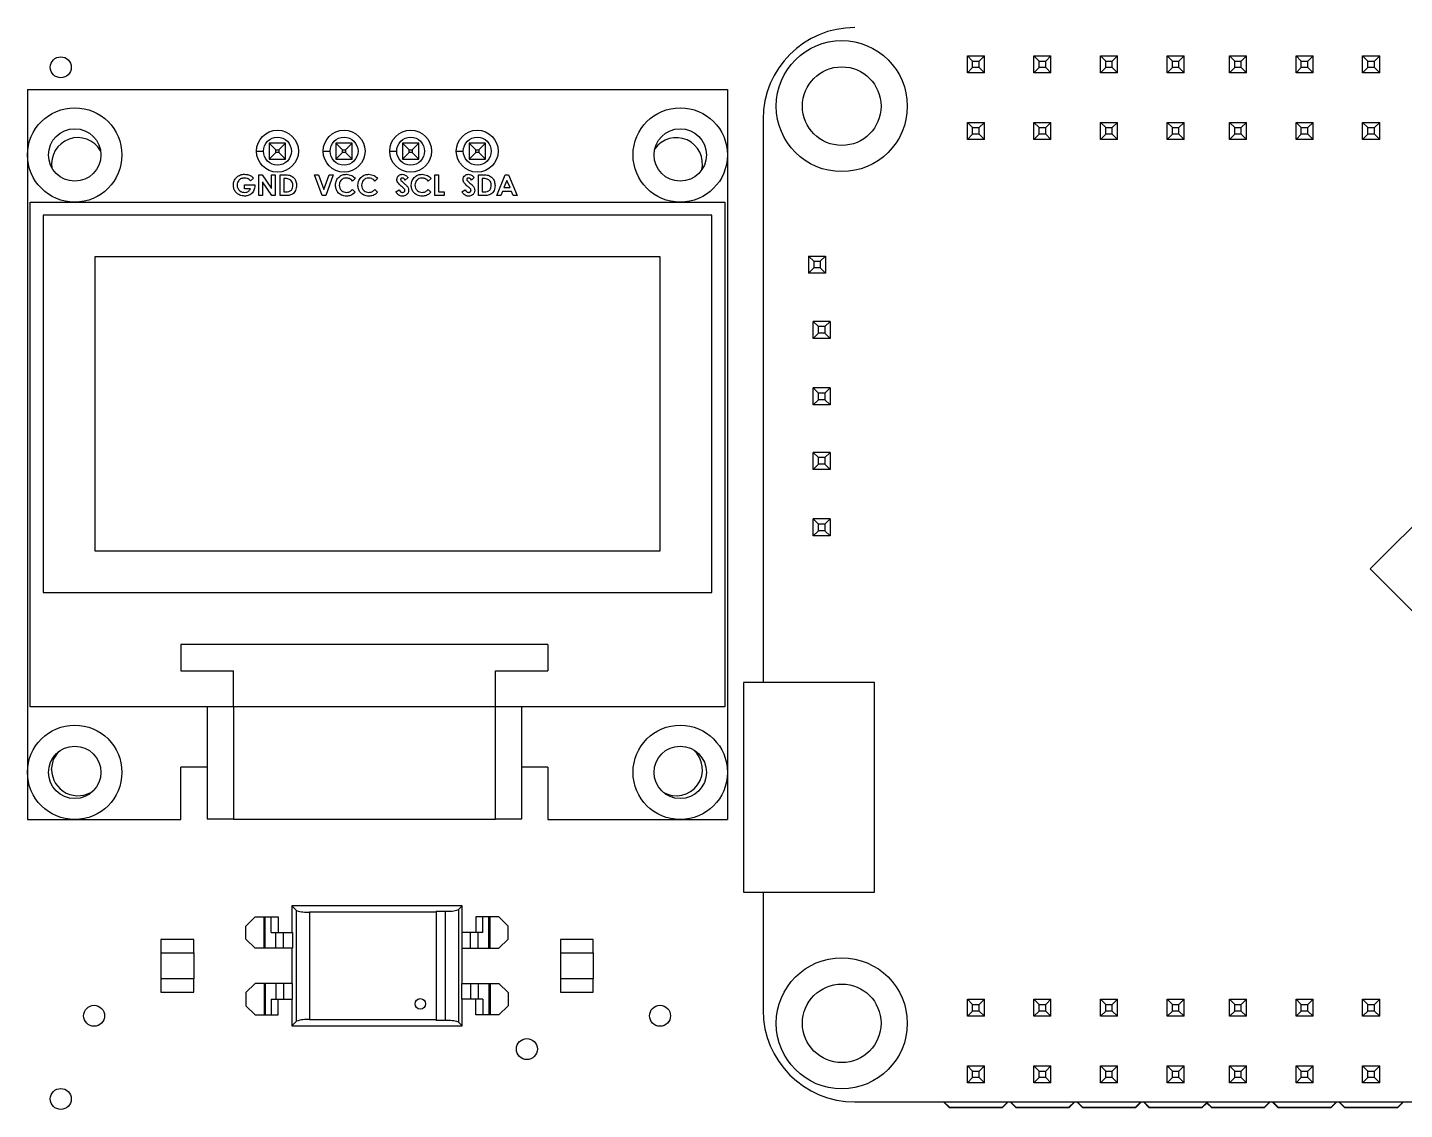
# Model space of a CAD drawing. Header units: millimetres. Extents: x -5 to 155, y -5 to 125.
# Drawn here: x 44.5 to 97, y 42.8 to 84.1 of the extents above; entities that cross this region are included whole.
import ezdxf

# ---------------------------------------------------------------- set-up
doc = ezdxf.new("R2010")
doc.units = ezdxf.units.MM

msp = doc.modelspace()

# ---------------------------------------------------------------- linework, layer by layer
at = {"color": 7, "linetype": 'Continuous', "lineweight": 25}
for p, q in [((80.505, 82.787), (80.305, 82.987)), ((80.305, 82.987), (80.955, 82.987)), ((80.305, 82.337), (80.305, 82.987)), ((80.305, 82.337), (80.505, 82.537)), ((80.505, 82.787), (80.755, 82.787)), ((80.505, 82.537), (80.505, 82.787)), ((80.755, 82.537), (80.505, 82.537)), ((80.755, 82.787), (80.955, 82.987)), ((80.755, 82.537), (80.755, 82.787)), ((80.755, 82.537), (80.955, 82.337)), ((80.955, 82.337), (80.955, 82.987)), ((83.045, 82.787), (82.845, 82.987)), ((82.845, 82.987), (83.495, 82.987)), ((82.845, 82.337), (82.845, 82.987)), ((82.845, 82.337), (83.045, 82.537)), ((83.045, 82.787), (83.295, 82.787)), ((83.045, 82.537), (83.045, 82.787)), ((83.295, 82.537), (83.045, 82.537)), ((83.295, 82.787), (83.495, 82.987)), ((83.295, 82.537), (83.295, 82.787)), ((83.295, 82.537), (83.495, 82.337)), ((83.495, 82.337), (83.495, 82.987)), ((85.585, 82.787), (85.385, 82.987)), ((85.385, 82.987), (86.035, 82.987)), ((85.385, 82.337), (85.385, 82.987)), ((85.385, 82.337), (85.585, 82.537)), ((85.585, 82.787), (85.835, 82.787)), ((85.585, 82.537), (85.585, 82.787)), ((85.835, 82.537), (85.585, 82.537)), ((85.835, 82.787), (86.035, 82.987)), ((85.835, 82.537), (85.835, 82.787)), ((85.835, 82.537), (86.035, 82.337)), ((86.035, 82.337), (86.035, 82.987)), ((88.125, 82.787), (87.925, 82.987)), ((87.925, 82.337), (87.925, 82.987)), ((87.925, 82.987), (88.575, 82.987)), ((87.925, 82.337), (88.125, 82.537)), ((88.125, 82.537), (88.125, 82.787)), ((88.125, 82.787), (88.375, 82.787)), ((88.375, 82.537), (88.125, 82.537)), ((88.375, 82.787), (88.575, 82.987)), ((88.375, 82.537), (88.375, 82.787)), ((88.375, 82.537), (88.575, 82.337)), ((88.575, 82.337), (88.575, 82.987)), ((90.505, 82.787), (90.305, 82.987)), ((90.305, 82.987), (90.955, 82.987)), ((90.305, 82.337), (90.305, 82.987)), ((90.305, 82.337), (90.505, 82.537)), ((90.505, 82.787), (90.755, 82.787)), ((90.505, 82.537), (90.505, 82.787)), ((90.755, 82.537), (90.505, 82.537)), ((90.755, 82.787), (90.955, 82.987)), ((90.755, 82.537), (90.755, 82.787)), ((90.755, 82.537), (90.955, 82.337)), ((90.955, 82.337), (90.955, 82.987)), ((93.045, 82.787), (92.845, 82.987)), ((92.845, 82.337), (92.845, 82.987)), ((92.845, 82.987), (93.495, 82.987)), ((92.845, 82.337), (93.045, 82.537)), ((93.045, 82.537), (93.045, 82.787)), ((93.045, 82.787), (93.295, 82.787)), ((93.295, 82.537), (93.045, 82.537)), ((93.295, 82.787), (93.495, 82.987)), ((93.295, 82.537), (93.295, 82.787)), ((93.295, 82.537), (93.495, 82.337)), ((93.495, 82.337), (93.495, 82.987)), ((95.585, 82.787), (95.385, 82.987)), ((95.385, 82.987), (96.035, 82.987)), ((95.385, 82.337), (95.385, 82.987)), ((95.385, 82.337), (95.585, 82.537)), ((95.585, 82.787), (95.835, 82.787)), ((95.585, 82.537), (95.585, 82.787)), ((95.835, 82.537), (95.585, 82.537)), ((95.835, 82.787), (96.035, 82.987)), ((95.835, 82.537), (95.835, 82.787)), ((95.835, 82.537), (96.035, 82.337)), ((96.035, 82.337), (96.035, 82.987)), ((80.955, 82.337), (80.305, 82.337)), ((83.495, 82.337), (82.845, 82.337)), ((86.035, 82.337), (85.385, 82.337)), ((88.575, 82.337), (87.925, 82.337)), ((90.955, 82.337), (90.305, 82.337)), ((93.495, 82.337), (92.845, 82.337)), ((96.035, 82.337), (95.385, 82.337)), ((44.451, 81.705), (44.451, 53.845)), ((44.451, 81.705), (71.151, 81.705)), ((71.151, 81.705), (71.151, 53.845)), ((72.513, 80.568), (72.513, 59.068)), ((80.505, 80.247), (80.305, 80.447)), ((80.305, 80.447), (80.955, 80.447)), ((80.305, 79.797), (80.305, 80.447)), ((80.755, 80.247), (80.955, 80.447)), ((80.955, 79.797), (80.955, 80.447)), ((83.045, 80.247), (82.845, 80.447)), ((82.845, 79.797), (82.845, 80.447)), ((82.845, 80.447), (83.495, 80.447)), ((83.295, 80.247), (83.495, 80.447)), ((83.495, 79.797), (83.495, 80.447)), ((85.585, 80.247), (85.385, 80.447)), ((85.385, 79.797), (85.385, 80.447)), ((85.385, 80.447), (86.035, 80.447)), ((85.835, 80.247), (86.035, 80.447)), ((86.035, 79.797), (86.035, 80.447)), ((88.125, 80.247), (87.925, 80.447)), ((87.925, 80.447), (88.575, 80.447)), ((87.925, 79.797), (87.925, 80.447)), ((88.375, 80.247), (88.575, 80.447)), ((88.575, 79.797), (88.575, 80.447)), ((90.505, 80.247), (90.305, 80.447)), ((90.305, 79.797), (90.305, 80.447)), ((90.305, 80.447), (90.955, 80.447)), ((90.755, 80.247), (90.955, 80.447)), ((90.955, 79.797), (90.955, 80.447)), ((93.045, 80.247), (92.845, 80.447)), ((92.845, 79.797), (92.845, 80.447)), ((92.845, 80.447), (93.495, 80.447)), ((93.295, 80.247), (93.495, 80.447)), ((93.495, 79.797), (93.495, 80.447)), ((95.585, 80.247), (95.385, 80.447)), ((95.385, 79.797), (95.385, 80.447)), ((95.385, 80.447), (96.035, 80.447)), ((95.835, 80.247), (96.035, 80.447)), ((96.035, 79.797), (96.035, 80.447)), ((80.305, 79.797), (80.505, 79.997)), ((80.505, 80.247), (80.755, 80.247)), ((80.505, 79.997), (80.505, 80.247)), ((80.755, 79.997), (80.505, 79.997)), ((80.755, 79.997), (80.755, 80.247)), ((80.755, 79.997), (80.955, 79.797)), ((82.845, 79.797), (83.045, 79.997)), ((83.045, 79.997), (83.045, 80.247)), ((83.045, 80.247), (83.295, 80.247)), ((83.295, 79.997), (83.045, 79.997)), ((83.295, 79.997), (83.295, 80.247)), ((83.295, 79.997), (83.495, 79.797)), ((85.385, 79.797), (85.585, 79.997)), ((85.585, 79.997), (85.585, 80.247)), ((85.585, 80.247), (85.835, 80.247)), ((85.835, 79.997), (85.585, 79.997)), ((85.835, 79.997), (85.835, 80.247)), ((85.835, 79.997), (86.035, 79.797)), ((87.925, 79.797), (88.125, 79.997)), ((88.125, 80.247), (88.375, 80.247)), ((88.125, 79.997), (88.125, 80.247)), ((88.375, 79.997), (88.125, 79.997)), ((88.375, 79.997), (88.375, 80.247)), ((88.375, 79.997), (88.575, 79.797)), ((90.305, 79.797), (90.505, 79.997)), ((90.505, 79.997), (90.505, 80.247)), ((90.505, 80.247), (90.755, 80.247)), ((90.755, 79.997), (90.505, 79.997)), ((90.755, 79.997), (90.755, 80.247)), ((90.755, 79.997), (90.955, 79.797)), ((92.845, 79.797), (93.045, 79.997)), ((93.045, 79.997), (93.045, 80.247)), ((93.045, 80.247), (93.295, 80.247)), ((93.295, 79.997), (93.045, 79.997)), ((93.295, 79.997), (93.295, 80.247)), ((93.295, 79.997), (93.495, 79.797)), ((95.385, 79.797), (95.585, 79.997)), ((95.585, 79.997), (95.585, 80.247)), ((95.585, 80.247), (95.835, 80.247)), ((95.835, 79.997), (95.585, 79.997)), ((95.835, 79.997), (95.835, 80.247)), ((95.835, 79.997), (96.035, 79.797)), ((53.186, 79.35), (53.454, 79.35)), ((54.297, 79.661), (53.675, 79.661)), ((53.929, 79.407), (53.675, 79.661)), ((53.675, 79.661), (53.675, 79.039)), ((53.929, 79.293), (53.929, 79.407)), ((53.929, 79.407), (54.043, 79.407)), ((54.297, 79.661), (54.043, 79.407)), ((54.043, 79.407), (54.043, 79.293)), ((54.297, 79.039), (54.297, 79.661)), ((55.726, 79.35), (55.994, 79.35)), ((56.837, 79.661), (56.215, 79.661)), ((56.215, 79.661), (56.469, 79.407)), ((56.215, 79.661), (56.215, 79.039)), ((56.469, 79.407), (56.583, 79.407)), ((56.469, 79.293), (56.469, 79.407)), ((56.837, 79.661), (56.583, 79.407)), ((56.583, 79.407), (56.583, 79.293)), ((56.837, 79.039), (56.837, 79.661)), ((58.266, 79.35), (58.534, 79.35)), ((58.755, 79.661), (58.755, 79.039)), ((59.009, 79.407), (58.755, 79.661)), ((59.377, 79.661), (58.755, 79.661)), ((59.009, 79.293), (59.009, 79.407)), ((59.009, 79.407), (59.123, 79.407)), ((59.377, 79.661), (59.123, 79.407)), ((59.123, 79.407), (59.123, 79.293)), ((59.377, 79.039), (59.377, 79.661)), ((60.806, 79.35), (61.074, 79.35)), ((61.917, 79.661), (61.295, 79.661)), ((61.549, 79.407), (61.295, 79.661)), ((61.295, 79.661), (61.295, 79.039)), ((61.549, 79.293), (61.549, 79.407)), ((61.549, 79.407), (61.663, 79.407)), ((61.917, 79.661), (61.663, 79.407)), ((61.663, 79.407), (61.663, 79.293)), ((61.917, 79.039), (61.917, 79.661)), ((80.955, 79.797), (80.305, 79.797)), ((83.495, 79.797), (82.845, 79.797)), ((86.035, 79.797), (85.385, 79.797)), ((88.575, 79.797), (87.925, 79.797)), ((90.955, 79.797), (90.305, 79.797)), ((93.495, 79.797), (92.845, 79.797)), ((96.035, 79.797), (95.385, 79.797)), ((53.929, 79.293), (53.675, 79.039)), ((53.675, 79.039), (54.297, 79.039)), ((54.043, 79.293), (53.929, 79.293)), ((54.297, 79.039), (54.043, 79.293)), ((56.469, 79.293), (56.215, 79.039)), ((56.215, 79.039), (56.837, 79.039)), ((56.583, 79.293), (56.469, 79.293)), ((56.583, 79.293), (56.837, 79.039)), ((59.009, 79.293), (58.755, 79.039)), ((58.755, 79.039), (59.377, 79.039)), ((59.123, 79.293), (59.009, 79.293)), ((59.377, 79.039), (59.123, 79.293)), ((61.549, 79.293), (61.295, 79.039)), ((61.295, 79.039), (61.917, 79.039)), ((61.663, 79.293), (61.549, 79.293)), ((61.917, 79.039), (61.663, 79.293)), ((53.07, 78.322), (52.962, 78.219)), ((53.269, 78.448), (53.397, 78.448)), ((53.269, 77.655), (53.269, 78.448)), ((53.397, 78.448), (53.757, 77.926)), ((53.757, 78.448), (53.9, 78.448)), ((53.757, 77.926), (53.757, 78.448)), ((53.9, 78.448), (53.9, 77.655)), ((54.083, 78.448), (54.262, 78.448)), ((54.083, 77.655), (54.083, 78.448)), ((54.225, 78.306), (54.225, 77.797)), ((54.28, 78.306), (54.225, 78.306)), ((55.401, 78.448), (55.553, 78.448)), ((55.688, 77.655), (55.401, 78.448)), ((55.553, 78.448), (55.757, 77.885)), ((55.757, 77.885), (55.961, 78.448)), ((56.113, 78.448), (55.825, 77.655)), ((55.961, 78.448), (56.113, 78.448)), ((56.952, 78.311), (56.848, 78.211)), ((57.807, 78.311), (57.703, 78.211)), ((58.967, 78.342), (58.861, 78.245)), ((59.843, 78.311), (59.738, 78.211)), ((59.985, 78.448), (60.127, 78.448)), ((59.985, 77.655), (59.985, 78.448)), ((60.127, 78.448), (60.127, 77.797)), ((61.491, 78.342), (61.385, 78.245)), ((61.654, 78.448), (61.833, 78.448)), ((61.654, 77.655), (61.654, 78.448)), ((61.796, 78.306), (61.796, 77.797)), ((61.851, 78.306), (61.796, 78.306)), ((62.351, 77.655), (62.672, 78.448)), ((62.672, 78.448), (62.804, 78.448)), ((62.804, 78.448), (63.124, 77.655)), ((52.729, 78.062), (53.125, 78.062)), ((52.729, 77.919), (52.729, 78.062)), ((52.957, 77.919), (52.729, 77.919)), ((53.125, 78.062), (53.126, 78.028)), ((53.411, 78.175), (53.411, 77.655)), ((53.77, 77.655), (53.411, 78.175)), ((54.225, 77.797), (54.3, 77.797)), ((56.848, 77.892), (56.949, 77.786)), ((57.703, 77.892), (57.804, 77.786)), ((58.499, 77.803), (58.625, 77.879)), ((59.738, 77.892), (59.839, 77.786)), ((60.127, 77.797), (60.351, 77.797)), ((60.351, 77.797), (60.351, 77.655)), ((61.023, 77.803), (61.148, 77.879)), ((61.796, 77.797), (61.871, 77.797)), ((62.565, 77.817), (62.503, 77.655)), ((62.911, 77.817), (62.565, 77.817)), ((62.738, 78.235), (62.619, 77.96)), ((62.619, 77.96), (62.857, 77.96)), ((62.857, 77.96), (62.738, 78.235)), ((62.972, 77.655), (62.911, 77.817)), ((44.551, 58.145), (44.551, 77.405)), ((44.551, 77.405), (71.051, 77.405)), ((53.411, 77.655), (53.269, 77.655)), ((53.9, 77.655), (53.77, 77.655)), ((54.265, 77.655), (54.083, 77.655)), ((55.825, 77.655), (55.688, 77.655)), ((60.351, 77.655), (59.985, 77.655)), ((61.836, 77.655), (61.654, 77.655)), ((62.503, 77.655), (62.351, 77.655)), ((63.124, 77.655), (62.972, 77.655)), ((71.051, 77.405), (71.051, 58.145)), ((45.051, 76.905), (45.051, 62.505)), ((70.551, 76.905), (45.051, 76.905)), ((70.551, 62.505), (70.551, 76.905)), ((47.021, 75.315), (47.021, 64.095)), ((68.581, 75.315), (47.021, 75.315)), ((68.581, 64.095), (68.581, 75.315)), ((74.443, 75.148), (74.243, 75.348)), ((74.243, 75.348), (74.893, 75.348)), ((74.243, 75.348), (74.243, 74.698)), ((74.443, 75.148), (74.693, 75.148)), ((74.443, 75.148), (74.443, 74.898)), ((74.893, 75.348), (74.693, 75.148)), ((74.693, 75.148), (74.693, 74.898)), ((74.893, 75.348), (74.893, 74.698)), ((74.443, 74.898), (74.243, 74.698)), ((74.893, 74.698), (74.243, 74.698)), ((74.693, 74.898), (74.443, 74.898)), ((74.693, 74.898), (74.893, 74.698)), ((74.623, 72.655), (74.423, 72.855)), ((74.423, 72.205), (74.423, 72.855)), ((75.073, 72.855), (74.423, 72.855)), ((74.623, 72.405), (74.623, 72.655)), ((74.873, 72.655), (74.623, 72.655)), ((74.873, 72.655), (75.073, 72.855)), ((74.873, 72.655), (74.873, 72.405)), ((75.073, 72.855), (75.073, 72.205)), ((74.623, 72.405), (74.423, 72.205)), ((75.073, 72.205), (74.423, 72.205)), ((74.873, 72.405), (74.623, 72.405)), ((75.073, 72.205), (74.873, 72.405)), ((104.513, 72.246), (95.674, 63.407)), ((74.623, 70.115), (74.423, 70.315)), ((74.423, 69.665), (74.423, 70.315)), ((75.073, 70.315), (74.423, 70.315)), ((74.623, 69.865), (74.423, 69.665)), ((74.623, 69.865), (74.623, 70.115)), ((74.873, 70.115), (74.623, 70.115)), ((74.873, 69.865), (74.623, 69.865)), ((74.873, 70.115), (75.073, 70.315)), ((74.873, 70.115), (74.873, 69.865)), ((75.073, 69.665), (74.873, 69.865)), ((75.073, 70.315), (75.073, 69.665)), ((75.073, 69.665), (74.423, 69.665)), ((74.623, 67.655), (74.423, 67.855)), ((74.423, 67.205), (74.423, 67.855)), ((75.073, 67.855), (74.423, 67.855)), ((74.873, 67.655), (75.073, 67.855)), ((75.073, 67.855), (75.073, 67.205)), ((74.623, 67.405), (74.423, 67.205)), ((74.623, 67.405), (74.623, 67.655)), ((74.873, 67.655), (74.623, 67.655)), ((74.873, 67.405), (74.623, 67.405)), ((74.873, 67.655), (74.873, 67.405)), ((75.073, 67.205), (74.873, 67.405)), ((75.073, 67.205), (74.423, 67.205)), ((74.623, 65.115), (74.423, 65.315)), ((74.423, 64.665), (74.423, 65.315)), ((75.073, 65.315), (74.423, 65.315)), ((74.873, 65.115), (75.073, 65.315)), ((75.073, 65.315), (75.073, 64.665)), ((74.623, 64.865), (74.423, 64.665)), ((75.073, 64.665), (74.423, 64.665)), ((74.623, 64.865), (74.623, 65.115)), ((74.873, 65.115), (74.623, 65.115)), ((74.873, 64.865), (74.623, 64.865)), ((74.873, 65.115), (74.873, 64.865)), ((75.073, 64.665), (74.873, 64.865)), ((47.021, 64.095), (68.581, 64.095)), ((95.674, 63.407), (104.513, 54.568)), ((45.051, 62.505), (70.551, 62.505)), ((50.304, 60.525), (50.304, 59.525)), ((64.304, 60.525), (50.304, 60.525)), ((64.304, 60.525), (64.304, 59.525)), ((50.304, 59.525), (52.309, 59.525)), ((52.309, 58.145), (52.309, 59.525)), ((62.304, 58.145), (62.304, 59.525)), ((62.304, 59.525), (64.304, 59.525)), ((71.763, 59.068), (71.763, 51.068)), ((76.763, 59.068), (71.763, 59.068)), ((76.763, 51.068), (76.763, 59.068)), ((71.051, 58.145), (44.551, 58.145)), ((50.304, 53.845), (50.304, 55.845)), ((51.304, 55.845), (50.304, 55.845)), ((64.304, 55.845), (63.304, 55.845)), ((64.304, 55.845), (64.304, 53.845)), ((44.451, 53.845), (50.304, 53.845)), ((51.304, 53.865), (52.309, 53.865)), ((62.304, 53.845), (52.309, 53.845)), ((62.304, 53.865), (63.304, 53.865)), ((64.304, 53.845), (71.151, 53.845)), ((71.763, 51.068), (76.763, 51.068)), ((72.513, 51.068), (72.513, 46.568)), ((61.035, 50.55), (54.535, 50.55)), ((54.713, 50.372), (54.535, 50.55)), ((54.535, 50.55), (54.535, 49.53)), ((60.892, 50.407), (61.035, 50.55)), ((61.035, 49.53), (61.035, 50.55)), ((53.135, 50.13), (52.785, 49.78)), ((53.135, 50.13), (54.011, 50.13)), ((53.476, 48.93), (53.476, 50.13)), ((53.515, 48.93), (53.515, 50.13)), ((53.745, 49.53), (53.745, 50.13)), ((54.011, 50.13), (54.011, 49.53)), ((54.713, 46.148), (54.713, 50.372)), ((55.209, 50.311), (55.209, 46.209)), ((60.035, 50.311), (55.209, 50.311)), ((60.035, 50.346), (60.035, 46.174)), ((60.035, 50.346), (60.397, 50.346)), ((60.397, 46.174), (60.397, 50.346)), ((60.892, 50.407), (60.892, 46.113)), ((62.435, 50.13), (61.559, 50.13)), ((61.559, 50.13), (61.559, 49.53)), ((61.825, 49.53), (61.825, 50.13)), ((62.055, 48.93), (62.055, 50.13)), ((62.094, 48.93), (62.094, 50.13)), ((62.435, 50.13), (62.785, 49.78)), ((52.785, 49.28), (52.785, 49.78)), ((53.745, 49.53), (54.553, 49.53)), ((53.924, 48.93), (53.924, 49.53)), ((54.217, 48.93), (54.217, 49.53)), ((54.553, 49.53), (54.553, 48.93)), ((61.017, 49.53), (61.017, 48.93)), ((61.825, 49.53), (61.017, 49.53)), ((61.353, 48.93), (61.353, 49.53)), ((61.646, 48.93), (61.646, 49.53)), ((62.785, 49.28), (62.785, 49.78)), ((50.79, 49.26), (49.54, 49.26)), ((49.54, 49.26), (49.54, 48.76)), ((50.79, 48.76), (50.79, 49.26)), ((52.785, 49.28), (53.135, 48.93)), ((54.553, 48.93), (53.135, 48.93)), ((54.535, 48.93), (54.535, 47.59)), ((61.017, 48.93), (62.435, 48.93)), ((61.035, 47.59), (61.035, 48.93)), ((62.785, 49.28), (62.435, 48.93)), ((64.78, 49.26), (64.78, 48.76)), ((66.03, 49.26), (64.78, 49.26)), ((66.03, 48.76), (66.03, 49.26)), ((49.54, 48.76), (50.79, 48.76)), ((49.541, 48.76), (49.541, 47.76)), ((50.789, 48.76), (50.789, 47.76)), ((64.78, 48.76), (66.03, 48.76)), ((64.781, 48.76), (64.781, 47.76)), ((66.029, 48.76), (66.029, 47.76)), ((50.79, 47.76), (49.54, 47.76)), ((49.54, 47.76), (49.54, 47.26)), ((50.79, 47.26), (50.79, 47.76)), ((52.785, 47.24), (53.135, 47.59)), ((54.553, 47.59), (53.135, 47.59)), ((53.476, 47.59), (53.476, 46.39)), ((53.515, 47.59), (53.515, 46.39)), ((53.924, 47.59), (53.924, 46.99)), ((54.217, 47.59), (54.217, 46.99)), ((54.553, 46.99), (54.553, 47.59)), ((61.017, 47.59), (62.435, 47.59)), ((61.017, 46.99), (61.017, 47.59)), ((61.353, 47.59), (61.353, 46.99)), ((61.646, 47.59), (61.646, 46.99)), ((62.055, 47.59), (62.055, 46.39)), ((62.094, 47.59), (62.094, 46.39)), ((62.785, 47.24), (62.435, 47.59)), ((64.78, 47.76), (64.78, 47.26)), ((66.03, 47.76), (64.78, 47.76)), ((66.03, 47.26), (66.03, 47.76)), ((49.54, 47.26), (50.79, 47.26)), ((52.785, 47.24), (52.785, 46.74)), ((53.745, 46.99), (54.553, 46.99)), ((53.745, 46.99), (53.745, 46.39)), ((54.011, 46.39), (54.011, 46.99)), ((54.535, 46.99), (54.535, 45.97)), ((61.825, 46.99), (61.017, 46.99)), ((61.035, 45.97), (61.035, 46.99)), ((61.559, 46.39), (61.559, 46.99)), ((61.825, 46.99), (61.825, 46.39)), ((62.785, 47.24), (62.785, 46.74)), ((64.78, 47.26), (66.03, 47.26)), ((80.505, 46.787), (80.305, 46.987)), ((80.305, 46.337), (80.305, 46.987)), ((80.305, 46.987), (80.955, 46.987)), ((80.505, 46.537), (80.505, 46.787)), ((80.505, 46.787), (80.755, 46.787)), ((80.755, 46.787), (80.955, 46.987)), ((80.755, 46.537), (80.755, 46.787)), ((80.955, 46.337), (80.955, 46.987)), ((83.045, 46.787), (82.845, 46.987)), ((82.845, 46.987), (83.495, 46.987)), ((82.845, 46.337), (82.845, 46.987)), ((83.045, 46.537), (83.045, 46.787)), ((83.045, 46.787), (83.295, 46.787)), ((83.295, 46.787), (83.495, 46.987)), ((83.295, 46.537), (83.295, 46.787)), ((83.495, 46.337), (83.495, 46.987)), ((85.585, 46.787), (85.385, 46.987)), ((85.385, 46.337), (85.385, 46.987)), ((85.385, 46.987), (86.035, 46.987)), ((85.585, 46.537), (85.585, 46.787)), ((85.585, 46.787), (85.835, 46.787)), ((85.835, 46.787), (86.035, 46.987)), ((85.835, 46.537), (85.835, 46.787)), ((86.035, 46.337), (86.035, 46.987)), ((88.125, 46.787), (87.925, 46.987)), ((87.925, 46.987), (88.575, 46.987)), ((87.925, 46.337), (87.925, 46.987)), ((88.125, 46.787), (88.375, 46.787)), ((88.125, 46.537), (88.125, 46.787)), ((88.375, 46.787), (88.575, 46.987)), ((88.375, 46.537), (88.375, 46.787)), ((88.575, 46.337), (88.575, 46.987)), ((90.505, 46.787), (90.305, 46.987)), ((90.305, 46.987), (90.955, 46.987)), ((90.305, 46.337), (90.305, 46.987)), ((90.505, 46.787), (90.755, 46.787)), ((90.505, 46.537), (90.505, 46.787)), ((90.755, 46.787), (90.955, 46.987)), ((90.755, 46.537), (90.755, 46.787)), ((90.955, 46.337), (90.955, 46.987)), ((93.045, 46.787), (92.845, 46.987)), ((92.845, 46.337), (92.845, 46.987)), ((92.845, 46.987), (93.495, 46.987)), ((93.045, 46.537), (93.045, 46.787)), ((93.045, 46.787), (93.295, 46.787)), ((93.295, 46.787), (93.495, 46.987)), ((93.295, 46.537), (93.295, 46.787)), ((93.495, 46.337), (93.495, 46.987)), ((95.585, 46.787), (95.385, 46.987)), ((95.385, 46.337), (95.385, 46.987)), ((95.385, 46.987), (96.035, 46.987)), ((95.585, 46.537), (95.585, 46.787)), ((95.585, 46.787), (95.835, 46.787)), ((95.835, 46.787), (96.035, 46.987)), ((95.835, 46.537), (95.835, 46.787)), ((96.035, 46.337), (96.035, 46.987)), ((53.135, 46.39), (52.785, 46.74)), ((53.135, 46.39), (54.011, 46.39)), ((62.435, 46.39), (61.559, 46.39)), ((62.435, 46.39), (62.785, 46.74)), ((80.305, 46.337), (80.505, 46.537)), ((80.955, 46.337), (80.305, 46.337)), ((80.755, 46.537), (80.505, 46.537)), ((80.755, 46.537), (80.955, 46.337)), ((82.845, 46.337), (83.045, 46.537)), ((83.495, 46.337), (82.845, 46.337)), ((83.295, 46.537), (83.045, 46.537)), ((83.295, 46.537), (83.495, 46.337)), ((85.385, 46.337), (85.585, 46.537)), ((86.035, 46.337), (85.385, 46.337)), ((85.835, 46.537), (85.585, 46.537)), ((85.835, 46.537), (86.035, 46.337)), ((87.925, 46.337), (88.125, 46.537)), ((88.575, 46.337), (87.925, 46.337)), ((88.375, 46.537), (88.125, 46.537)), ((88.375, 46.537), (88.575, 46.337)), ((90.305, 46.337), (90.505, 46.537)), ((90.955, 46.337), (90.305, 46.337)), ((90.755, 46.537), (90.505, 46.537)), ((90.755, 46.537), (90.955, 46.337)), ((92.845, 46.337), (93.045, 46.537)), ((93.495, 46.337), (92.845, 46.337)), ((93.295, 46.537), (93.045, 46.537)), ((93.295, 46.537), (93.495, 46.337)), ((95.385, 46.337), (95.585, 46.537)), ((96.035, 46.337), (95.385, 46.337)), ((95.835, 46.537), (95.585, 46.537)), ((95.835, 46.537), (96.035, 46.337)), ((54.713, 46.148), (54.535, 45.97)), ((54.535, 45.97), (61.035, 45.97)), ((55.209, 46.209), (60.035, 46.209)), ((60.397, 46.174), (60.035, 46.174)), ((60.892, 46.113), (61.035, 45.97)), ((80.505, 44.247), (80.305, 44.447)), ((80.305, 44.447), (80.955, 44.447)), ((80.305, 43.797), (80.305, 44.447)), ((80.505, 44.247), (80.755, 44.247)), ((80.505, 43.997), (80.505, 44.247)), ((80.755, 44.247), (80.955, 44.447)), ((80.755, 43.997), (80.755, 44.247)), ((80.955, 43.797), (80.955, 44.447)), ((83.045, 44.247), (82.845, 44.447)), ((82.845, 43.797), (82.845, 44.447)), ((82.845, 44.447), (83.495, 44.447)), ((83.045, 43.997), (83.045, 44.247)), ((83.045, 44.247), (83.295, 44.247)), ((83.295, 44.247), (83.495, 44.447)), ((83.295, 43.997), (83.295, 44.247)), ((83.495, 43.797), (83.495, 44.447)), ((85.585, 44.247), (85.385, 44.447)), ((85.385, 43.797), (85.385, 44.447)), ((85.385, 44.447), (86.035, 44.447)), ((85.585, 43.997), (85.585, 44.247)), ((85.585, 44.247), (85.835, 44.247)), ((85.835, 44.247), (86.035, 44.447)), ((85.835, 43.997), (85.835, 44.247)), ((86.035, 43.797), (86.035, 44.447)), ((88.125, 44.247), (87.925, 44.447)), ((87.925, 44.447), (88.575, 44.447)), ((87.925, 43.797), (87.925, 44.447)), ((88.125, 43.997), (88.125, 44.247)), ((88.125, 44.247), (88.375, 44.247)), ((88.375, 44.247), (88.575, 44.447)), ((88.375, 43.997), (88.375, 44.247)), ((88.575, 43.797), (88.575, 44.447)), ((90.505, 44.247), (90.305, 44.447)), ((90.305, 43.797), (90.305, 44.447)), ((90.305, 44.447), (90.955, 44.447)), ((90.505, 43.997), (90.505, 44.247)), ((90.505, 44.247), (90.755, 44.247)), ((90.755, 44.247), (90.955, 44.447)), ((90.755, 43.997), (90.755, 44.247)), ((90.955, 43.797), (90.955, 44.447)), ((93.045, 44.247), (92.845, 44.447)), ((92.845, 44.447), (93.495, 44.447)), ((92.845, 43.797), (92.845, 44.447)), ((93.045, 44.247), (93.295, 44.247)), ((93.045, 43.997), (93.045, 44.247)), ((93.295, 44.247), (93.495, 44.447)), ((93.295, 43.997), (93.295, 44.247)), ((93.495, 43.797), (93.495, 44.447)), ((95.585, 44.247), (95.385, 44.447)), ((95.385, 43.797), (95.385, 44.447)), ((95.385, 44.447), (96.035, 44.447)), ((95.585, 43.997), (95.585, 44.247)), ((95.585, 44.247), (95.835, 44.247)), ((95.835, 44.247), (96.035, 44.447)), ((95.835, 43.997), (95.835, 44.247)), ((96.035, 43.797), (96.035, 44.447)), ((80.305, 43.797), (80.505, 43.997)), ((80.955, 43.797), (80.305, 43.797)), ((80.755, 43.997), (80.505, 43.997)), ((80.755, 43.997), (80.955, 43.797)), ((82.845, 43.797), (83.045, 43.997)), ((83.495, 43.797), (82.845, 43.797)), ((83.295, 43.997), (83.045, 43.997)), ((83.295, 43.997), (83.495, 43.797)), ((85.385, 43.797), (85.585, 43.997)), ((86.035, 43.797), (85.385, 43.797)), ((85.835, 43.997), (85.585, 43.997)), ((85.835, 43.997), (86.035, 43.797)), ((87.925, 43.797), (88.125, 43.997)), ((88.575, 43.797), (87.925, 43.797)), ((88.375, 43.997), (88.125, 43.997)), ((88.375, 43.997), (88.575, 43.797)), ((90.305, 43.797), (90.505, 43.997)), ((90.955, 43.797), (90.305, 43.797)), ((90.755, 43.997), (90.505, 43.997)), ((90.755, 43.997), (90.955, 43.797)), ((92.845, 43.797), (93.045, 43.997)), ((93.495, 43.797), (92.845, 43.797)), ((93.295, 43.997), (93.045, 43.997)), ((93.295, 43.997), (93.495, 43.797)), ((95.385, 43.797), (95.585, 43.997)), ((96.035, 43.797), (95.385, 43.797)), ((95.835, 43.997), (95.585, 43.997)), ((95.835, 43.997), (96.035, 43.797)), ((76.013, 43.068), (138.013, 43.068)), ((79.398, 43.068), (79.614, 42.852)), ((79.412, 43.068), (79.618, 42.862)), ((79.618, 42.862), (79.614, 42.852)), ((79.614, 42.852), (81.646, 42.852)), ((79.618, 42.862), (81.642, 42.862)), ((81.847, 43.068), (81.642, 42.862)), ((81.642, 42.862), (81.646, 42.852)), ((81.862, 43.068), (81.646, 42.852)), ((81.938, 43.068), (82.154, 42.852)), ((81.952, 43.068), (82.158, 42.862)), ((82.158, 42.862), (82.154, 42.852)), ((82.154, 42.852), (84.186, 42.852)), ((82.158, 42.862), (84.182, 42.862)), ((84.387, 43.068), (84.182, 42.862)), ((84.182, 42.862), (84.186, 42.852)), ((84.402, 43.068), (84.186, 42.852)), ((84.478, 43.068), (84.694, 42.852)), ((84.492, 43.068), (84.698, 42.862)), ((84.698, 42.862), (84.694, 42.852)), ((84.694, 42.852), (86.726, 42.852)), ((84.698, 42.862), (86.722, 42.862)), ((86.927, 43.068), (86.722, 42.862)), ((86.722, 42.862), (86.726, 42.852)), ((86.942, 43.068), (86.726, 42.852)), ((87.018, 43.068), (87.234, 42.852)), ((87.032, 43.068), (87.238, 42.862)), ((87.238, 42.862), (87.234, 42.852)), ((87.234, 42.852), (89.266, 42.852)), ((87.238, 42.862), (89.262, 42.862)), ((89.467, 43.068), (89.262, 42.862)), ((89.262, 42.862), (89.266, 42.852)), ((89.44, 43.026), (89.266, 42.852)), ((89.412, 43.068), (89.618, 42.862)), ((89.44, 43.026), (89.614, 42.852)), ((89.618, 42.862), (89.614, 42.852)), ((89.614, 42.852), (91.646, 42.852)), ((89.618, 42.862), (91.642, 42.862)), ((91.847, 43.068), (91.642, 42.862)), ((91.642, 42.862), (91.646, 42.852)), ((91.862, 43.068), (91.646, 42.852)), ((91.938, 43.068), (92.154, 42.852)), ((91.952, 43.068), (92.158, 42.862)), ((92.158, 42.862), (92.154, 42.852)), ((92.154, 42.852), (94.186, 42.852)), ((92.158, 42.862), (94.182, 42.862)), ((94.387, 43.068), (94.182, 42.862)), ((94.182, 42.862), (94.186, 42.852)), ((94.402, 43.068), (94.186, 42.852)), ((94.478, 43.068), (94.694, 42.852)), ((94.492, 43.068), (94.698, 42.862)), ((94.698, 42.862), (94.694, 42.852)), ((94.694, 42.852), (96.726, 42.852)), ((94.698, 42.862), (96.722, 42.862)), ((96.927, 43.068), (96.722, 42.862)), ((96.722, 42.862), (96.726, 42.852)), ((96.942, 43.068), (96.726, 42.852))]:
    msp.add_line(p, q, dxfattribs=at)
at = {"color": 7, "linetype": 'Continuous', "lineweight": 25, "flags": 128}
msp.add_lwpolyline([(45.371, 55.753), (45.447, 56.136), (45.643, 56.438)], dxfattribs=at)
at = {"color": 7, "linetype": 'Continuous', "lineweight": 25}
for centre, radius in [((75.513, 81.068), 2.5), ((45.72, 82.55), 0.4), ((75.513, 81.068), 1.5), ((46.251, 79.205), 1.8), ((69.351, 79.205), 1.8), ((46.251, 79.205), 1), ((53.986, 79.35), 0.8), ((53.986, 79.35), 0.532), ((56.526, 79.35), 0.8), ((56.526, 79.35), 0.532), ((59.066, 79.35), 0.8), ((59.066, 79.35), 0.532), ((61.606, 79.35), 0.8), ((61.606, 79.35), 0.532), ((69.351, 79.205), 1), ((46.251, 55.645), 1.8), ((69.351, 55.645), 1.8), ((46.251, 55.645), 1), ((69.351, 55.645), 1), ((75.513, 46.068), 2.5), ((75.513, 46.068), 1.5), ((46.99, 46.355), 0.4), ((59.435, 46.809), 0.2), ((59.435, 46.809), 0.2), ((68.58, 46.355), 0.4), ((63.5, 45.085), 0.4), ((45.72, 43.18), 0.4)]:
    msp.add_circle(centre, radius, dxfattribs=at)
for centre, radius, start, end in [((76.013, 80.568), 3.5, 90, 180), ((46.371, 78.867), 1, 29.8847, 189.2436), ((69.199, 78.867), 1, 346.4292, 145.0913), ((69.199, 55.753), 1, 239.8699, 49.1576), ((46.371, 55.753), 1, 180, 307.4532), ((55.109, 51.55), 1.243, 251.4588, 274.6106), ((60.496, 51.585), 1.243, 265.3894, 288.5412), ((76.013, 46.568), 3.5, 180, 270), ((55.109, 44.97), 1.243, 85.3894, 108.5412), ((60.496, 44.935), 1.243, 71.4588, 94.6106)]:
    msp.add_arc(centre, radius, start, end, dxfattribs=at)
for points, knots in [([(52.302, 78.055), (52.307, 78.112), (52.317, 78.214), (52.379, 78.294), (52.406, 78.33)], [0, 0, 0, 0, 0.559322, 1, 1, 1, 1]), ([(52.406, 78.33), (52.436, 78.358), (52.485, 78.406), (52.571, 78.445), (52.648, 78.465), (52.701, 78.468), (52.728, 78.469)], [0, 0, 0, 0, 0.339497, 0.559587, 0.779757, 1, 1, 1, 1]), ([(52.724, 78.326), (52.683, 78.322), (52.602, 78.314), (52.51, 78.241), (52.453, 78.151), (52.447, 78.088), (52.444, 78.056)], [0, 0, 0, 0, 0.279813, 0.559428, 0.779645, 1, 1, 1, 1]), ([(52.962, 78.219), (52.924, 78.253), (52.854, 78.313), (52.764, 78.322), (52.724, 78.326)], [0, 0, 0, 0, 0.559571, 1, 1, 1, 1]), ([(52.728, 78.469), (52.765, 78.467), (52.831, 78.464), (52.894, 78.441), (52.921, 78.431)], [0, 0, 0, 0, 0.559875, 1, 1, 1, 1]), ([(52.921, 78.431), (52.952, 78.415), (53.007, 78.386), (53.051, 78.342), (53.07, 78.322)], [0, 0, 0, 0, 0.559434, 1, 1, 1, 1]), ([(54.262, 78.448), (54.328, 78.448), (54.459, 78.447), (54.621, 78.346), (54.702, 78.194), (54.71, 78.092), (54.714, 78.04)], [0, 0, 0, 0, 0.281479, 0.558724, 0.779167, 1, 1, 1, 1]), ([(54.496, 78.242), (54.459, 78.264), (54.392, 78.304), (54.314, 78.305), (54.28, 78.306)], [0, 0, 0, 0, 0.5573024, 1, 1, 1, 1]), ([(56.199, 78.053), (56.206, 78.114), (56.218, 78.237), (56.331, 78.375), (56.469, 78.455), (56.566, 78.464), (56.614, 78.469)], [0, 0, 0, 0, 0.279811, 0.559029, 0.779559, 1, 1, 1, 1]), ([(56.608, 78.326), (56.568, 78.322), (56.488, 78.312), (56.401, 78.237), (56.349, 78.147), (56.344, 78.084), (56.342, 78.053)], [0, 0, 0, 0, 0.279531, 0.559156, 0.779443, 1, 1, 1, 1]), ([(56.848, 78.211), (56.81, 78.247), (56.741, 78.311), (56.649, 78.322), (56.608, 78.326)], [0, 0, 0, 0, 0.560031, 1, 1, 1, 1]), ([(56.614, 78.469), (56.687, 78.459), (56.817, 78.442), (56.911, 78.351), (56.952, 78.311)], [0, 0, 0, 0, 0.559027, 1, 1, 1, 1]), ([(57.054, 78.053), (57.061, 78.114), (57.073, 78.237), (57.186, 78.375), (57.324, 78.455), (57.42, 78.464), (57.469, 78.469)], [0, 0, 0, 0, 0.279811, 0.559029, 0.779559, 1, 1, 1, 1]), ([(57.463, 78.326), (57.423, 78.322), (57.343, 78.312), (57.256, 78.237), (57.204, 78.147), (57.199, 78.084), (57.197, 78.053)], [0, 0, 0, 0, 0.279531, 0.559156, 0.779443, 1, 1, 1, 1]), ([(57.703, 78.211), (57.664, 78.247), (57.596, 78.311), (57.504, 78.322), (57.463, 78.326)], [0, 0, 0, 0, 0.560031, 1, 1, 1, 1]), ([(57.469, 78.469), (57.542, 78.459), (57.672, 78.442), (57.766, 78.351), (57.807, 78.311)], [0, 0, 0, 0, 0.5590271, 1, 1, 1, 1]), ([(58.54, 78.267), (58.544, 78.298), (58.551, 78.358), (58.609, 78.424), (58.677, 78.463), (58.724, 78.467), (58.748, 78.469)], [0, 0, 0, 0, 0.27939, 0.559145, 0.77945, 1, 1, 1, 1]), ([(58.747, 78.326), (58.738, 78.326), (58.721, 78.325), (58.7, 78.312), (58.685, 78.295), (58.683, 78.281), (58.682, 78.274)], [0, 0, 0, 0, 0.28032, 0.560119, 0.780527, 1, 1, 1, 1]), ([(58.682, 78.274), (58.683, 78.267), (58.685, 78.253), (58.692, 78.241), (58.696, 78.236)], [0, 0, 0, 0, 0.559238, 1, 1, 1, 1]), ([(58.861, 78.245), (58.844, 78.267), (58.821, 78.297), (58.779, 78.322), (58.757, 78.325), (58.747, 78.326)], [0, 0, 0, 0, 0.5598, 0.780117, 1, 1, 1, 1]), ([(58.748, 78.469), (58.778, 78.465), (58.827, 78.46), (58.887, 78.424), (58.929, 78.386), (58.955, 78.357), (58.967, 78.342)], [0, 0, 0, 0, 0.338975, 0.559087, 0.779482, 1, 1, 1, 1]), ([(59.089, 78.053), (59.096, 78.114), (59.108, 78.237), (59.221, 78.375), (59.359, 78.455), (59.456, 78.464), (59.504, 78.469)], [0, 0, 0, 0, 0.279811, 0.559029, 0.779559, 1, 1, 1, 1]), ([(59.498, 78.326), (59.458, 78.322), (59.378, 78.312), (59.291, 78.237), (59.239, 78.147), (59.234, 78.084), (59.232, 78.053)], [0, 0, 0, 0, 0.279531, 0.559156, 0.779443, 1, 1, 1, 1]), ([(59.738, 78.211), (59.7, 78.247), (59.631, 78.311), (59.539, 78.322), (59.498, 78.326)], [0, 0, 0, 0, 0.560031, 1, 1, 1, 1]), ([(59.504, 78.469), (59.577, 78.459), (59.707, 78.442), (59.801, 78.351), (59.843, 78.311)], [0, 0, 0, 0, 0.559027, 1, 1, 1, 1]), ([(61.064, 78.267), (61.067, 78.298), (61.075, 78.358), (61.133, 78.424), (61.201, 78.463), (61.248, 78.467), (61.272, 78.469)], [0, 0, 0, 0, 0.27939, 0.559145, 0.77945, 1, 1, 1, 1]), ([(61.27, 78.326), (61.262, 78.326), (61.245, 78.325), (61.224, 78.312), (61.209, 78.295), (61.207, 78.281), (61.206, 78.274)], [0, 0, 0, 0, 0.28032, 0.560119, 0.780527, 1, 1, 1, 1]), ([(61.206, 78.274), (61.207, 78.267), (61.208, 78.253), (61.216, 78.241), (61.219, 78.236)], [0, 0, 0, 0, 0.559238, 1, 1, 1, 1]), ([(61.385, 78.245), (61.368, 78.267), (61.345, 78.297), (61.302, 78.322), (61.281, 78.325), (61.27, 78.326)], [0, 0, 0, 0, 0.5598, 0.780117, 1, 1, 1, 1]), ([(61.272, 78.469), (61.302, 78.465), (61.351, 78.46), (61.41, 78.424), (61.453, 78.386), (61.478, 78.357), (61.491, 78.342)], [0, 0, 0, 0, 0.338975, 0.559087, 0.779482, 1, 1, 1, 1]), ([(61.833, 78.448), (61.899, 78.448), (62.03, 78.447), (62.192, 78.346), (62.273, 78.194), (62.281, 78.092), (62.285, 78.04)], [0, 0, 0, 0, 0.281479, 0.558724, 0.779167, 1, 1, 1, 1]), ([(62.067, 78.242), (62.03, 78.264), (61.963, 78.304), (61.885, 78.305), (61.851, 78.306)], [0, 0, 0, 0, 0.557302, 1, 1, 1, 1]), ([(52.732, 77.634), (52.668, 77.641), (52.542, 77.653), (52.399, 77.765), (52.316, 77.907), (52.307, 78.006), (52.302, 78.055)], [0, 0, 0, 0, 0.27993, 0.559149, 0.779571, 1, 1, 1, 1]), ([(52.444, 78.056), (52.449, 78.014), (52.46, 77.929), (52.54, 77.838), (52.635, 77.785), (52.701, 77.779), (52.734, 77.777)], [0, 0, 0, 0, 0.279421, 0.5591183, 0.7794444, 1, 1, 1, 1]), ([(53.126, 78.028), (53.118, 77.97), (53.103, 77.854), (53.001, 77.721), (52.869, 77.644), (52.777, 77.638), (52.732, 77.634)], [0, 0, 0, 0, 0.27957, 0.559349, 0.779431, 1, 1, 1, 1]), ([(52.734, 77.777), (52.761, 77.778), (52.813, 77.781), (52.901, 77.823), (52.936, 77.883), (52.957, 77.919)], [0, 0, 0, 0, 0.281113, 0.561396, 1, 1, 1, 1]), ([(54.714, 78.04), (54.707, 77.977), (54.694, 77.85), (54.576, 77.701), (54.415, 77.654), (54.315, 77.654), (54.265, 77.655)], [0, 0, 0, 0, 0.280256, 0.558957, 0.778322, 1, 1, 1, 1]), ([(54.3, 77.797), (54.34, 77.797), (54.419, 77.797), (54.52, 77.855), (54.566, 77.95), (54.569, 78.012), (54.571, 78.043)], [0, 0, 0, 0, 0.281796, 0.55844, 0.778854, 1, 1, 1, 1]), ([(54.571, 78.043), (54.569, 78.085), (54.564, 78.159), (54.517, 78.217), (54.496, 78.242)], [0, 0, 0, 0, 0.5603001, 1, 1, 1, 1]), ([(56.612, 77.634), (56.55, 77.64), (56.426, 77.653), (56.287, 77.766), (56.21, 77.907), (56.203, 78.004), (56.199, 78.053)], [0, 0, 0, 0, 0.279829, 0.559129, 0.779366, 1, 1, 1, 1]), ([(56.342, 78.053), (56.346, 78.013), (56.353, 77.931), (56.424, 77.838), (56.516, 77.785), (56.579, 77.78), (56.611, 77.777)], [0, 0, 0, 0, 0.280046, 0.55923, 0.779527, 1, 1, 1, 1]), ([(56.611, 77.777), (56.642, 77.779), (56.693, 77.783), (56.757, 77.814), (56.805, 77.85), (56.834, 77.878), (56.848, 77.892)], [0, 0, 0, 0, 0.339413, 0.559372, 0.779616, 1, 1, 1, 1]), ([(56.949, 77.786), (56.895, 77.737), (56.798, 77.649), (56.668, 77.639), (56.612, 77.634)], [0, 0, 0, 0, 0.559814, 1, 1, 1, 1]), ([(57.466, 77.634), (57.404, 77.64), (57.281, 77.653), (57.142, 77.766), (57.065, 77.907), (57.058, 78.004), (57.054, 78.053)], [0, 0, 0, 0, 0.279829, 0.559129, 0.779366, 1, 1, 1, 1]), ([(57.197, 78.053), (57.2, 78.013), (57.208, 77.931), (57.279, 77.838), (57.37, 77.785), (57.434, 77.78), (57.466, 77.777)], [0, 0, 0, 0, 0.280046, 0.55923, 0.779527, 1, 1, 1, 1]), ([(57.466, 77.777), (57.497, 77.779), (57.548, 77.783), (57.612, 77.814), (57.66, 77.85), (57.689, 77.878), (57.703, 77.892)], [0, 0, 0, 0, 0.339413, 0.559372, 0.779616, 1, 1, 1, 1]), ([(57.804, 77.786), (57.75, 77.737), (57.653, 77.649), (57.523, 77.639), (57.466, 77.634)], [0, 0, 0, 0, 0.5598136, 1, 1, 1, 1]), ([(58.749, 77.634), (58.719, 77.637), (58.66, 77.641), (58.563, 77.696), (58.524, 77.762), (58.499, 77.803)], [0, 0, 0, 0, 0.28046, 0.560399, 1, 1, 1, 1]), ([(58.74, 77.989), (58.689, 78.031), (58.619, 78.09), (58.55, 78.19), (58.543, 78.241), (58.54, 78.267)], [0, 0, 0, 0, 0.560851, 0.780703, 1, 1, 1, 1]), ([(58.625, 77.879), (58.642, 77.851), (58.666, 77.812), (58.716, 77.781), (58.742, 77.778), (58.755, 77.777)], [0, 0, 0, 0, 0.559407, 0.779869, 1, 1, 1, 1]), ([(58.696, 78.236), (58.715, 78.216), (58.749, 78.181), (58.787, 78.148), (58.803, 78.134)], [0, 0, 0, 0, 0.559767, 1, 1, 1, 1]), ([(58.845, 77.852), (58.844, 77.862), (58.841, 77.882), (58.824, 77.911), (58.798, 77.937), (58.77, 77.964), (58.75, 77.98), (58.74, 77.989)], [0, 0, 0, 0, 0.169483, 0.339295, 0.559405, 0.7797, 1, 1, 1, 1]), ([(58.988, 77.86), (58.984, 77.826), (58.976, 77.756), (58.911, 77.68), (58.831, 77.64), (58.776, 77.636), (58.749, 77.634)], [0, 0, 0, 0, 0.27962, 0.558958, 0.779223, 1, 1, 1, 1]), ([(58.755, 77.777), (58.767, 77.778), (58.791, 77.78), (58.82, 77.799), (58.841, 77.823), (58.844, 77.842), (58.845, 77.852)], [0, 0, 0, 0, 0.280345, 0.560195, 0.780435, 1, 1, 1, 1]), ([(58.803, 78.134), (58.823, 78.117), (58.858, 78.087), (58.891, 78.056), (58.906, 78.042)], [0, 0, 0, 0, 0.560045, 1, 1, 1, 1]), ([(58.906, 78.042), (58.932, 78.013), (58.978, 77.96), (58.985, 77.891), (58.988, 77.86)], [0, 0, 0, 0, 0.560209, 1, 1, 1, 1]), ([(59.502, 77.634), (59.44, 77.64), (59.316, 77.653), (59.177, 77.766), (59.1, 77.907), (59.093, 78.004), (59.089, 78.053)], [0, 0, 0, 0, 0.279829, 0.559129, 0.779366, 1, 1, 1, 1]), ([(59.232, 78.053), (59.236, 78.013), (59.243, 77.931), (59.314, 77.838), (59.406, 77.785), (59.469, 77.78), (59.501, 77.777)], [0, 0, 0, 0, 0.280046, 0.55923, 0.779527, 1, 1, 1, 1]), ([(59.501, 77.777), (59.532, 77.779), (59.583, 77.783), (59.647, 77.814), (59.695, 77.85), (59.724, 77.878), (59.738, 77.892)], [0, 0, 0, 0, 0.339413, 0.559372, 0.779616, 1, 1, 1, 1]), ([(59.839, 77.786), (59.785, 77.737), (59.688, 77.649), (59.559, 77.639), (59.502, 77.634)], [0, 0, 0, 0, 0.559814, 1, 1, 1, 1]), ([(61.273, 77.634), (61.243, 77.637), (61.183, 77.641), (61.087, 77.696), (61.047, 77.762), (61.023, 77.803)], [0, 0, 0, 0, 0.28046, 0.560399, 1, 1, 1, 1]), ([(61.264, 77.989), (61.213, 78.031), (61.142, 78.09), (61.074, 78.19), (61.067, 78.241), (61.064, 78.267)], [0, 0, 0, 0, 0.560851, 0.780703, 1, 1, 1, 1]), ([(61.148, 77.879), (61.166, 77.851), (61.19, 77.812), (61.24, 77.781), (61.266, 77.778), (61.278, 77.777)], [0, 0, 0, 0, 0.559407, 0.779869, 1, 1, 1, 1]), ([(61.219, 78.236), (61.239, 78.216), (61.273, 78.181), (61.311, 78.148), (61.327, 78.134)], [0, 0, 0, 0, 0.559767, 1, 1, 1, 1]), ([(61.369, 77.852), (61.368, 77.862), (61.365, 77.882), (61.347, 77.911), (61.322, 77.937), (61.294, 77.964), (61.274, 77.98), (61.264, 77.989)], [0, 0, 0, 0, 0.169483, 0.339295, 0.559405, 0.7797, 1, 1, 1, 1]), ([(61.511, 77.86), (61.508, 77.826), (61.5, 77.756), (61.435, 77.68), (61.354, 77.64), (61.3, 77.636), (61.273, 77.634)], [0, 0, 0, 0, 0.27962, 0.558958, 0.779223, 1, 1, 1, 1]), ([(61.278, 77.777), (61.291, 77.778), (61.315, 77.78), (61.344, 77.799), (61.365, 77.823), (61.368, 77.842), (61.369, 77.852)], [0, 0, 0, 0, 0.280345, 0.560195, 0.780435, 1, 1, 1, 1]), ([(61.327, 78.134), (61.347, 78.117), (61.381, 78.087), (61.415, 78.056), (61.429, 78.042)], [0, 0, 0, 0, 0.560045, 1, 1, 1, 1]), ([(61.429, 78.042), (61.455, 78.013), (61.501, 77.96), (61.508, 77.891), (61.511, 77.86)], [0, 0, 0, 0, 0.560209, 1, 1, 1, 1]), ([(62.285, 78.04), (62.278, 77.977), (62.265, 77.85), (62.147, 77.701), (61.986, 77.654), (61.886, 77.654), (61.836, 77.655)], [0, 0, 0, 0, 0.280256, 0.558957, 0.778322, 1, 1, 1, 1]), ([(61.871, 77.797), (61.911, 77.797), (61.99, 77.797), (62.091, 77.855), (62.137, 77.95), (62.14, 78.012), (62.142, 78.043)], [0, 0, 0, 0, 0.281796, 0.55844, 0.778854, 1, 1, 1, 1]), ([(62.142, 78.043), (62.14, 78.085), (62.135, 78.159), (62.088, 78.217), (62.067, 78.242)], [0, 0, 0, 0, 0.5603001, 1, 1, 1, 1]), ([(51.304, 58.145), (51.304, 57.915), (51.304, 57.396), (51.304, 56.569), (51.304, 55.753), (51.304, 55.041), (51.304, 54.535), (51.304, 54.185), (51.304, 53.957), (51.304, 53.895), (51.304, 53.865)], [0, 0, 0, 0, 0.145379, 0.329273, 0.526198, 0.668129, 0.795632, 0.8702, 0.936945, 1, 1, 1, 1]), ([(52.309, 58.145), (52.309, 57.893), (52.309, 57.34), (52.309, 56.479), (52.309, 55.656), (52.309, 54.955), (52.309, 54.465), (52.309, 54.132), (52.309, 53.921), (52.309, 53.869), (52.309, 53.845)], [0, 0, 0, 0, 0.158179, 0.346857, 0.542888, 0.681755, 0.805097, 0.876621, 0.940235, 1, 1, 1, 1]), ([(62.304, 53.845), (62.304, 53.869), (62.304, 53.921), (62.304, 54.132), (62.304, 54.465), (62.304, 54.955), (62.304, 55.656), (62.304, 56.479), (62.304, 57.34), (62.304, 57.892), (62.304, 58.145)], [0, 0, 0, 0, 0.059765, 0.123379, 0.194903, 0.318244, 0.457111, 0.653141, 0.841819, 1, 1, 1, 1]), ([(63.304, 53.865), (63.304, 53.895), (63.304, 53.957), (63.304, 54.185), (63.304, 54.535), (63.304, 55.041), (63.304, 55.753), (63.304, 56.569), (63.304, 57.396), (63.304, 57.915), (63.304, 58.145)], [0, 0, 0, 0, 0.063055, 0.1298, 0.204368, 0.331871, 0.473802, 0.670727, 0.854621, 1, 1, 1, 1])]:
    msp.add_open_spline(points, degree=3, knots=knots, dxfattribs=at)

doc.saveas('drawing.dxf')
